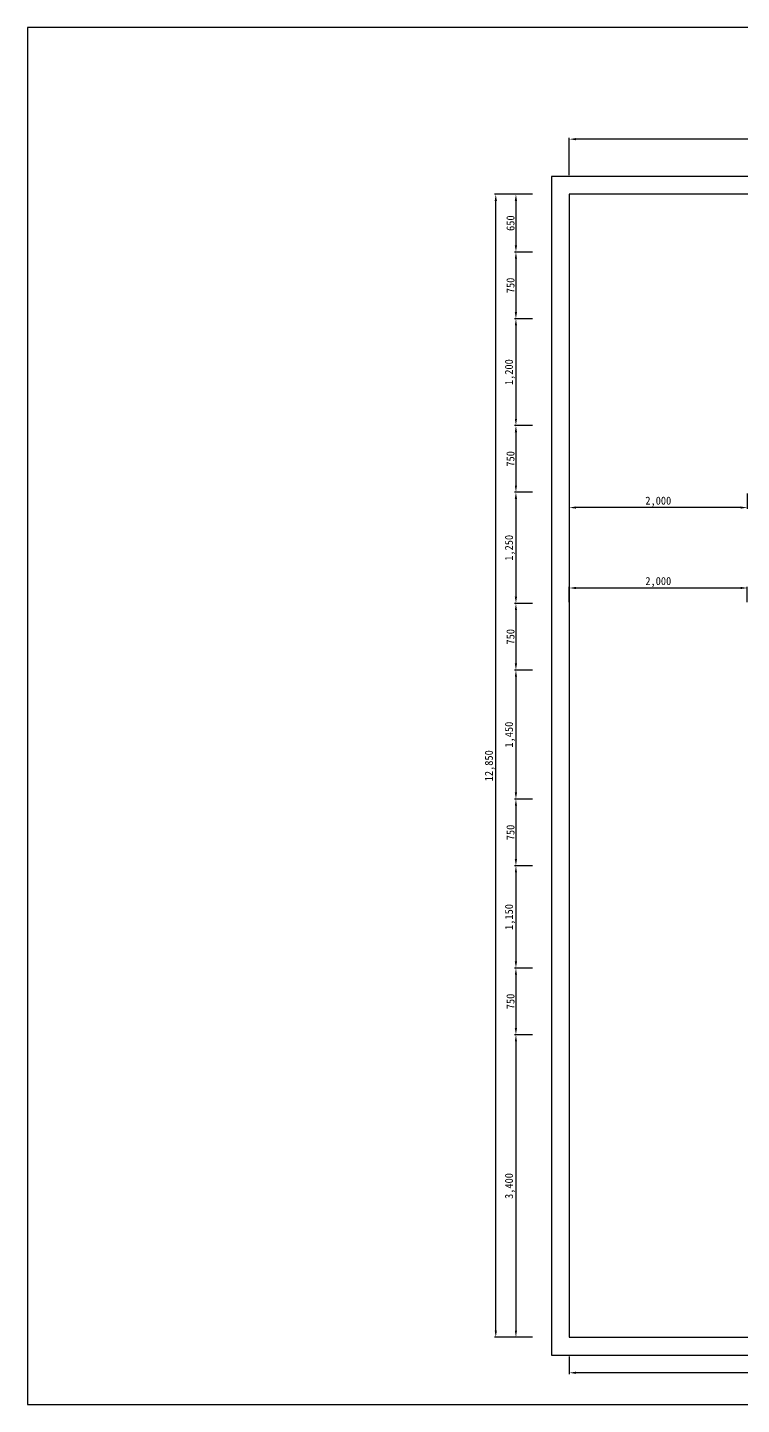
# Model space of a CAD drawing. Header units: millimetres. Extents: x 298577 to 322457, y -54271 to -33089.
# Drawn here: x 298577 to 306602, y -54271 to -38791 of the extents above; entities that cross this region are included whole.
import ezdxf

# ---------------------------------------------------------------- set-up
doc = ezdxf.new("R2010")
doc.units = ezdxf.units.MM
doc.layers.add('TX-PAPR', color=2, linetype='Continuous', plot=False)
doc.layers.add('TZ-BASE', color=253, linetype='Continuous')
doc.layers.add('TZ-DIMS', color=1, linetype='Continuous')
doc.styles.get("Standard").update_dxf_attribs({"font": 'GulimChe.ttf'})
doc.dimstyles.new('D30', dxfattribs={"dimscale": 30, "dimtxt": 3, "dimasz": 2.5, "dimexe": 0.5, "dimexo": 0.5, "dimgap": 0.5, "dimtad": 1, "dimdec": 0, "dimzin": 1, "dimdsep": 46, "dimlunit": 6, "dimtxsty": 'Standard', "dimcen": 1, "dimclrd": 1, "dimclre": 1, "dimclrt": 3, "dimadec": 0, "dimazin": 0, "dimtfac": 1, "dimtdec": 0, "dimtix": 1, "dimtmove": 2, "dimatfit": 3, "dimfxl": 0, "dimtvp": 2, "dimlwd": -1, "dimlwe": -1, "dimarcsym": 0})

# ---------------------------------------------------------------- blocks, each defined once
blk = doc.blocks.new('*D767')
at = {"layer": 'DEFPOINTS', "color": 0}
for p in [(304667, -40046), (304667, -40465), (316367, -40465)]:
    blk.add_point(p, dxfattribs=at)
at = {"layer": 'TZ-DIMS', "color": 1}
for p, q in [((304667, -40450), (304667, -40031)), ((316292, -40046), (304742, -40046)), ((316367, -40450), (316367, -40031))]:
    blk.add_line(p, q, dxfattribs=at)
for points in [[(304742, -40033), (304742, -40058), (304667, -40046)], [(316292, -40033), (316292, -40058), (316367, -40046)]]:
    blk.add_solid(points, dxfattribs=at)
at = {"layer": 'TZ-DIMS', "color": 3, "insert": (310517, -39979), "char_height": 90, "attachment_point": 5}
blk.add_mtext('11,700', dxfattribs=at)
blk = doc.blocks.new('*D768')
at = {"layer": 'DEFPOINTS', "color": 0}
for p in [(304267, -40665), (304067, -41315), (304267, -41315)]:
    blk.add_point(p, dxfattribs=at)
at = {"layer": 'TZ-DIMS', "color": 1}
for p, q in [((304252, -40665), (304052, -40665)), ((304067, -40740), (304067, -41240)), ((304252, -41315), (304052, -41315))]:
    blk.add_line(p, q, dxfattribs=at)
for points in [[(304054, -40740), (304079, -40740), (304067, -40665)], [(304054, -41240), (304079, -41240), (304067, -41315)]]:
    blk.add_solid(points, dxfattribs=at)
at = {"layer": 'TZ-DIMS', "color": 3, "insert": (304006, -40990), "char_height": 90, "attachment_point": 5, "rotation": 90}
blk.add_mtext('650', dxfattribs=at)
blk = doc.blocks.new('*D769')
at = {"layer": 'DEFPOINTS', "color": 0}
for p in [(304267, -41315), (304067, -42065), (304267, -42065)]:
    blk.add_point(p, dxfattribs=at)
at = {"layer": 'TZ-DIMS', "color": 1}
for p, q in [((304252, -41315), (304052, -41315)), ((304067, -41390), (304067, -41990)), ((304252, -42065), (304052, -42065))]:
    blk.add_line(p, q, dxfattribs=at)
for points in [[(304054, -41390), (304079, -41390), (304067, -41315)], [(304054, -41990), (304079, -41990), (304067, -42065)]]:
    blk.add_solid(points, dxfattribs=at)
at = {"layer": 'TZ-DIMS', "color": 3, "insert": (304006, -41690), "char_height": 90, "attachment_point": 5, "rotation": 90}
blk.add_mtext('750', dxfattribs=at)
blk = doc.blocks.new('*D770')
at = {"layer": 'DEFPOINTS', "color": 0}
for p in [(304267, -42065), (304067, -43265), (304267, -43265)]:
    blk.add_point(p, dxfattribs=at)
at = {"layer": 'TZ-DIMS', "color": 1}
for p, q in [((304252, -42065), (304052, -42065)), ((304067, -42140), (304067, -43190)), ((304252, -43265), (304052, -43265))]:
    blk.add_line(p, q, dxfattribs=at)
for points in [[(304054, -42140), (304079, -42140), (304067, -42065)], [(304054, -43190), (304079, -43190), (304067, -43265)]]:
    blk.add_solid(points, dxfattribs=at)
at = {"layer": 'TZ-DIMS', "color": 3, "insert": (304000, -42665), "char_height": 90, "attachment_point": 5, "rotation": 90}
blk.add_mtext('1,200', dxfattribs=at)
blk = doc.blocks.new('*D771')
at = {"layer": 'DEFPOINTS', "color": 0}
for p in [(304267, -43265), (304067, -44015), (304267, -44015)]:
    blk.add_point(p, dxfattribs=at)
at = {"layer": 'TZ-DIMS', "color": 1}
for p, q in [((304252, -43265), (304052, -43265)), ((304067, -43340), (304067, -43940)), ((304252, -44015), (304052, -44015))]:
    blk.add_line(p, q, dxfattribs=at)
for points in [[(304054, -43340), (304079, -43340), (304067, -43265)], [(304054, -43940), (304079, -43940), (304067, -44015)]]:
    blk.add_solid(points, dxfattribs=at)
at = {"layer": 'TZ-DIMS', "color": 3, "insert": (304006, -43640), "char_height": 90, "attachment_point": 5, "rotation": 90}
blk.add_mtext('750', dxfattribs=at)
blk = doc.blocks.new('*D772')
at = {"layer": 'DEFPOINTS', "color": 0}
for p in [(304267, -44015), (304067, -45265), (304267, -45265)]:
    blk.add_point(p, dxfattribs=at)
at = {"layer": 'TZ-DIMS', "color": 1}
for p, q in [((304252, -44015), (304052, -44015)), ((304067, -44090), (304067, -45190)), ((304252, -45265), (304052, -45265))]:
    blk.add_line(p, q, dxfattribs=at)
for points in [[(304054, -44090), (304079, -44090), (304067, -44015)], [(304054, -45190), (304079, -45190), (304067, -45265)]]:
    blk.add_solid(points, dxfattribs=at)
at = {"layer": 'TZ-DIMS', "color": 3, "insert": (304000, -44640), "char_height": 90, "attachment_point": 5, "rotation": 90}
blk.add_mtext('1,250', dxfattribs=at)
blk = doc.blocks.new('*D773')
at = {"layer": 'DEFPOINTS', "color": 0}
for p in [(304267, -45265), (304067, -46015), (304267, -46015)]:
    blk.add_point(p, dxfattribs=at)
at = {"layer": 'TZ-DIMS', "color": 1}
for p, q in [((304252, -45265), (304052, -45265)), ((304067, -45340), (304067, -45940)), ((304252, -46015), (304052, -46015))]:
    blk.add_line(p, q, dxfattribs=at)
for points in [[(304054, -45340), (304079, -45340), (304067, -45265)], [(304054, -45940), (304079, -45940), (304067, -46015)]]:
    blk.add_solid(points, dxfattribs=at)
at = {"layer": 'TZ-DIMS', "color": 3, "insert": (304006, -45640), "char_height": 90, "attachment_point": 5, "rotation": 90}
blk.add_mtext('750', dxfattribs=at)
blk = doc.blocks.new('*D774')
at = {"layer": 'DEFPOINTS', "color": 0}
for p in [(304267, -46015), (304067, -47465), (304267, -47465)]:
    blk.add_point(p, dxfattribs=at)
at = {"layer": 'TZ-DIMS', "color": 1}
for p, q in [((304252, -46015), (304052, -46015)), ((304067, -46090), (304067, -47390)), ((304252, -47465), (304052, -47465))]:
    blk.add_line(p, q, dxfattribs=at)
for points in [[(304054, -46090), (304079, -46090), (304067, -46015)], [(304054, -47390), (304079, -47390), (304067, -47465)]]:
    blk.add_solid(points, dxfattribs=at)
at = {"layer": 'TZ-DIMS', "color": 3, "insert": (304000, -46740), "char_height": 90, "attachment_point": 5, "rotation": 90}
blk.add_mtext('1,450', dxfattribs=at)
blk = doc.blocks.new('*D775')
at = {"layer": 'DEFPOINTS', "color": 0}
for p in [(304267, -47465), (304067, -48215), (304267, -48215)]:
    blk.add_point(p, dxfattribs=at)
at = {"layer": 'TZ-DIMS', "color": 1}
for p, q in [((304252, -47465), (304052, -47465)), ((304067, -47540), (304067, -48140)), ((304252, -48215), (304052, -48215))]:
    blk.add_line(p, q, dxfattribs=at)
for points in [[(304054, -47540), (304079, -47540), (304067, -47465)], [(304054, -48140), (304079, -48140), (304067, -48215)]]:
    blk.add_solid(points, dxfattribs=at)
at = {"layer": 'TZ-DIMS', "color": 3, "insert": (304006, -47840), "char_height": 90, "attachment_point": 5, "rotation": 90}
blk.add_mtext('750', dxfattribs=at)
blk = doc.blocks.new('*D776')
at = {"layer": 'DEFPOINTS', "color": 0}
for p in [(304267, -48215), (304067, -49365), (304267, -49365)]:
    blk.add_point(p, dxfattribs=at)
at = {"layer": 'TZ-DIMS', "color": 1}
for p, q in [((304252, -48215), (304052, -48215)), ((304067, -48290), (304067, -49290)), ((304252, -49365), (304052, -49365))]:
    blk.add_line(p, q, dxfattribs=at)
for points in [[(304054, -48290), (304079, -48290), (304067, -48215)], [(304054, -49290), (304079, -49290), (304067, -49365)]]:
    blk.add_solid(points, dxfattribs=at)
at = {"layer": 'TZ-DIMS', "color": 3, "insert": (304000, -48790), "char_height": 90, "attachment_point": 5, "rotation": 90}
blk.add_mtext('1,150', dxfattribs=at)
blk = doc.blocks.new('*D777')
at = {"layer": 'DEFPOINTS', "color": 0}
for p in [(304267, -49365), (304067, -50115), (304267, -50115)]:
    blk.add_point(p, dxfattribs=at)
at = {"layer": 'TZ-DIMS', "color": 1}
for p, q in [((304252, -49365), (304052, -49365)), ((304067, -49440), (304067, -50040)), ((304252, -50115), (304052, -50115))]:
    blk.add_line(p, q, dxfattribs=at)
for points in [[(304054, -49440), (304079, -49440), (304067, -49365)], [(304054, -50040), (304079, -50040), (304067, -50115)]]:
    blk.add_solid(points, dxfattribs=at)
at = {"layer": 'TZ-DIMS', "color": 3, "insert": (304006, -49740), "char_height": 90, "attachment_point": 5, "rotation": 90}
blk.add_mtext('750', dxfattribs=at)
blk = doc.blocks.new('*D778')
at = {"layer": 'DEFPOINTS', "color": 0}
for p in [(304267, -50115), (304067, -53515), (304267, -53515)]:
    blk.add_point(p, dxfattribs=at)
at = {"layer": 'TZ-DIMS', "color": 1}
for p, q in [((304252, -50115), (304052, -50115)), ((304067, -50190), (304067, -53440)), ((304252, -53515), (304052, -53515))]:
    blk.add_line(p, q, dxfattribs=at)
for points in [[(304054, -50190), (304079, -50190), (304067, -50115)], [(304054, -53440), (304079, -53440), (304067, -53515)]]:
    blk.add_solid(points, dxfattribs=at)
at = {"layer": 'TZ-DIMS', "color": 3, "insert": (304000, -51815), "char_height": 90, "attachment_point": 5, "rotation": 90}
blk.add_mtext('3,400', dxfattribs=at)
blk = doc.blocks.new('*D779')
at = {"layer": 'DEFPOINTS', "color": 0}
for p in [(303840, -40665), (304267, -40665), (304267, -53515)]:
    blk.add_point(p, dxfattribs=at)
at = {"layer": 'TZ-DIMS', "color": 1}
for p, q in [((304252, -40665), (303825, -40665)), ((303840, -53440), (303840, -40740)), ((304252, -53515), (303825, -53515))]:
    blk.add_line(p, q, dxfattribs=at)
for points in [[(303828, -40740), (303853, -40740), (303840, -40665)], [(303828, -53440), (303853, -53440), (303840, -53515)]]:
    blk.add_solid(points, dxfattribs=at)
at = {"layer": 'TZ-DIMS', "color": 3, "insert": (303774, -47090), "char_height": 90, "attachment_point": 5, "rotation": 90}
blk.add_mtext('12,850', dxfattribs=at)
blk = doc.blocks.new('*D796')
at = {"layer": 'DEFPOINTS', "color": 0}
for p in [(304667, -44015), (306667, -44015), (304667, -44188)]:
    blk.add_point(p, dxfattribs=at)
at = {"layer": 'TZ-DIMS', "color": 1}
for p, q in [((304667, -44030), (304667, -44203)), ((306667, -44030), (306667, -44203)), ((306592, -44188), (304742, -44188))]:
    blk.add_line(p, q, dxfattribs=at)
for points in [[(304742, -44175), (304742, -44200), (304667, -44188)], [(306592, -44175), (306592, -44200), (306667, -44188)]]:
    blk.add_solid(points, dxfattribs=at)
at = {"layer": 'TZ-DIMS', "color": 3, "insert": (305667, -44121), "char_height": 90, "attachment_point": 5}
blk.add_mtext('2,000', dxfattribs=at)
blk = doc.blocks.new('*D802')
at = {"layer": 'DEFPOINTS', "color": 0}
for p in [(304667, -45092), (304667, -45265), (306667, -45265)]:
    blk.add_point(p, dxfattribs=at)
at = {"layer": 'TZ-DIMS', "color": 1}
for p, q in [((304667, -45250), (304667, -45077)), ((306592, -45092), (304742, -45092)), ((306667, -45250), (306667, -45077))]:
    blk.add_line(p, q, dxfattribs=at)
for points in [[(304742, -45079), (304742, -45104), (304667, -45092)], [(306592, -45079), (306592, -45104), (306667, -45092)]]:
    blk.add_solid(points, dxfattribs=at)
at = {"layer": 'TZ-DIMS', "color": 3, "insert": (305667, -45025), "char_height": 90, "attachment_point": 5}
blk.add_mtext('2,000', dxfattribs=at)
blk = doc.blocks.new('*D833')
at = {"layer": 'DEFPOINTS', "color": 0}
for p in [(304667, -53715), (309267, -53715), (304667, -53915)]:
    blk.add_point(p, dxfattribs=at)
at = {"layer": 'TZ-DIMS', "color": 1}
for p, q in [((304667, -53730), (304667, -53930)), ((309267, -53730), (309267, -53930)), ((309192, -53915), (304742, -53915))]:
    blk.add_line(p, q, dxfattribs=at)
for points in [[(304742, -53902), (304742, -53927), (304667, -53915)], [(309192, -53902), (309192, -53927), (309267, -53915)]]:
    blk.add_solid(points, dxfattribs=at)
at = {"layer": 'TZ-DIMS', "color": 3, "insert": (306967, -53848), "char_height": 90, "attachment_point": 5}
blk.add_mtext('4,600', dxfattribs=at)

msp = doc.modelspace()

# ---------------------------------------------------------------- linework, layer by layer
at = {"layer": 'TX-PAPR'}
msp.add_lwpolyline([(298576.9, -54270.8), (322456.9, -54270.8), (322456.9, -38790.8), (298576.9, -38790.8)], close=True, dxfattribs=at)
at = {"layer": 'TZ-BASE'}
for points in [[(311866.9, -53714.8), (316566.9, -53714.8), (316566.9, -40464.8), (304466.9, -40464.8), (304466.9, -53714.8), (309266.9, -53714.8)], [(311866.9, -53514.8), (316366.9, -53514.8), (316366.9, -40664.8), (304666.9, -40664.8), (304666.9, -53514.8), (309266.9, -53514.8)]]:
    msp.add_lwpolyline(points, dxfattribs=at)

# ---------------------------------------------------------------- dimensions: what is measured, and where the dimension line sits
at = {"layer": 'TZ-DIMS'}
for base, p1, p2, picture, middle in [((304666.9, -40045.7), (316366.9, -40464.8), (304666.9, -40464.8), '*D767', (310516.9, -39979)), ((304666.9, -44187.9), (306666.9, -44014.8), (304666.9, -44014.8), '*D796', (305666.9, -44121.3)), ((304666.9, -45091.7), (306666.9, -45264.8), (304666.9, -45264.8), '*D802', (305666.9, -45025.1)), ((304666.9, -53914.8), (309266.9, -53714.8), (304666.9, -53714.8), '*D833', (306966.9, -53848.1))]:
    dim = msp.add_linear_dim(base=base, p1=p1, p2=p2, dimstyle='D30', dxfattribs=at)
    dim.commit()
    dim.dimension.update_dxf_attribs({"geometry": picture, "text_midpoint": middle})
for base, p1, p2, picture, middle in [((303840.4, -40664.8), (304266.9, -53514.8), (304266.9, -40664.8), '*D779', (303773.7, -47089.8)), ((304066.9, -41314.8), (304266.9, -40664.8), (304266.9, -41314.8), '*D768', (304005.9, -40989.8)), ((304066.9, -42064.8), (304266.9, -41314.8), (304266.9, -42064.8), '*D769', (304005.7, -41689.8)), ((304066.9, -43264.8), (304266.9, -42064.8), (304266.9, -43264.8), '*D770', (304000.2, -42664.8)), ((304066.9, -44014.8), (304266.9, -43264.8), (304266.9, -44014.8), '*D771', (304005.7, -43639.8)), ((304066.9, -45264.8), (304266.9, -44014.8), (304266.9, -45264.8), '*D772', (304000.2, -44639.8)), ((304066.9, -46014.8), (304266.9, -45264.8), (304266.9, -46014.8), '*D773', (304005.7, -45639.8)), ((304066.9, -47464.8), (304266.9, -46014.8), (304266.9, -47464.8), '*D774', (304000.2, -46739.8)), ((304066.9, -48214.8), (304266.9, -47464.8), (304266.9, -48214.8), '*D775', (304005.7, -47839.8)), ((304066.9, -49364.8), (304266.9, -48214.8), (304266.9, -49364.8), '*D776', (304000.2, -48789.8)), ((304066.9, -50114.8), (304266.9, -49364.8), (304266.9, -50114.8), '*D777', (304005.7, -49739.8)), ((304066.9, -53514.8), (304266.9, -50114.8), (304266.9, -53514.8), '*D778', (304000.2, -51814.8))]:
    dim = msp.add_linear_dim(base=base, p1=p1, p2=p2, angle=90, dimstyle='D30', dxfattribs=at)
    dim.commit()
    dim.dimension.update_dxf_attribs({"geometry": picture, "text_midpoint": middle})

doc.saveas('drawing.dxf')
